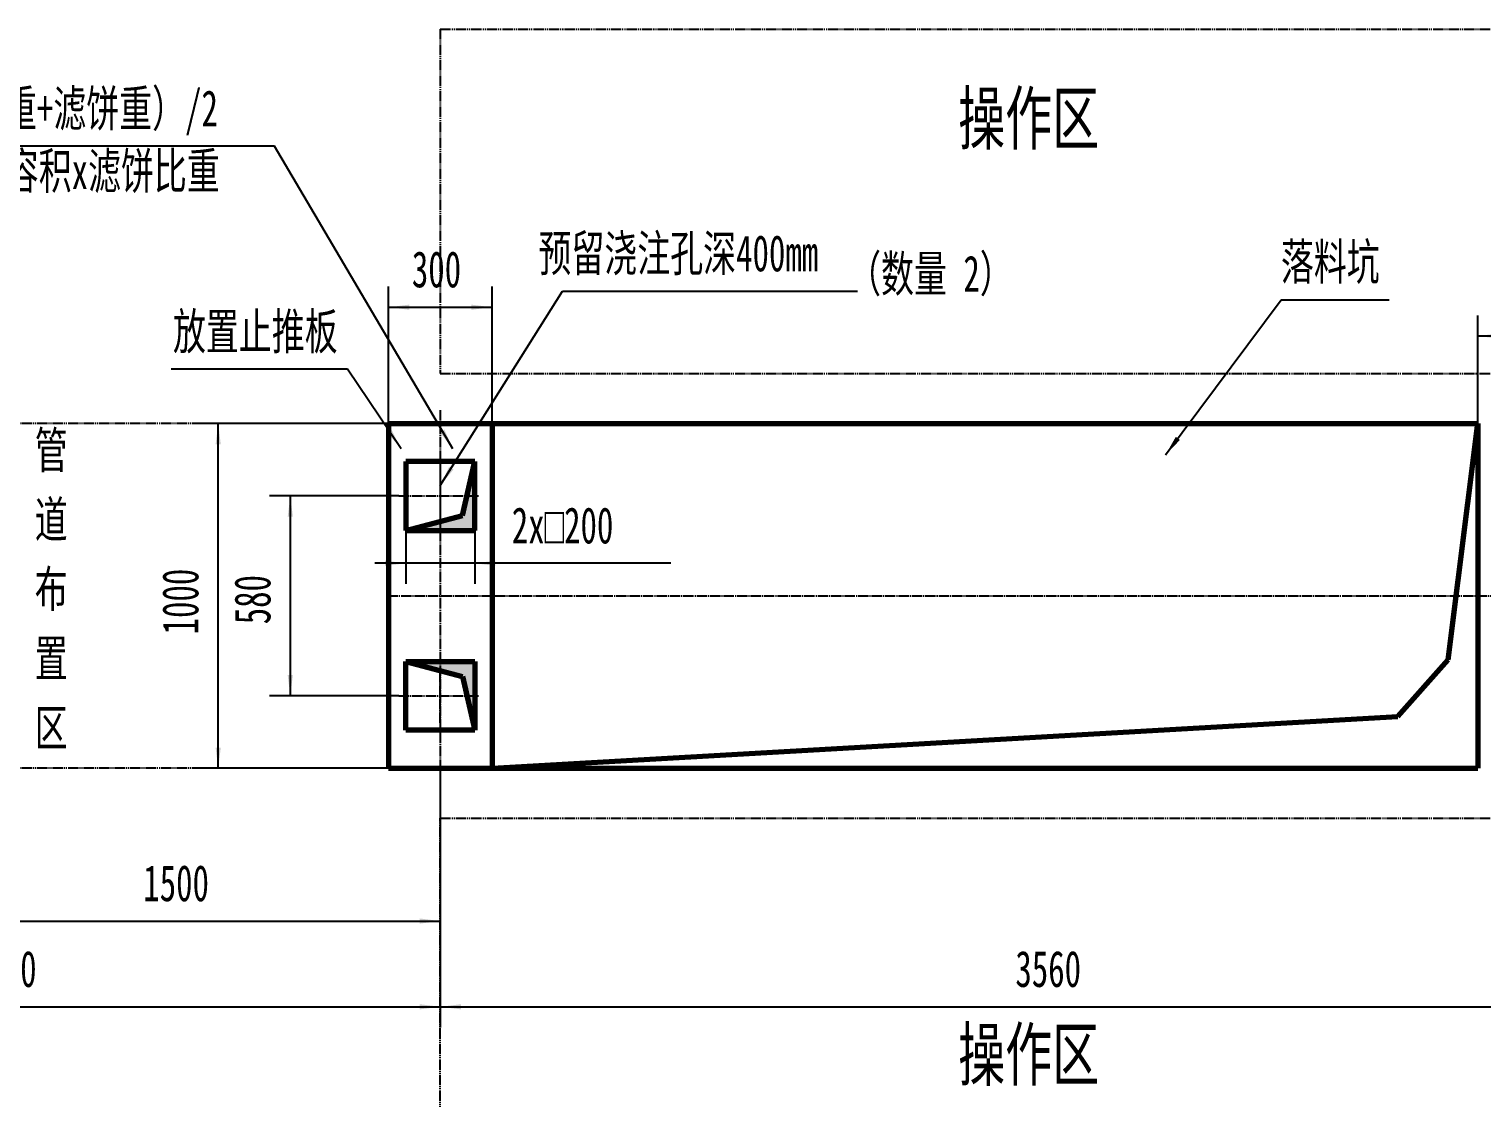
# Model space of a CAD drawing. Header units: millimetres. Extents: x -6300 to 6300, y -4455 to 4455.
# Drawn here: x -3477 to 738, y -1450 to 1652 of the extents above; entities that cross this region are included whole.
import ezdxf

# ---------------------------------------------------------------- set-up
doc = ezdxf.new("R2010")
doc.units = ezdxf.units.MM
doc.linetypes.add('EB_DASHDOT', pattern=[39, 30, -3, 3, -3])
doc.linetypes.add('EB_DASHDOTDOT', pattern=[45, 30, -3, 3, -3, 3, -3])
for name, color, linetype, lineweight in [('CAXA0', 7, 'Continuous', 70), ('CAXA1', 1, 'EB_DASHDOT', 25), ('CAXA4', 3, 'Continuous', 25)]:
    doc.layers.add(name, color=color, linetype=linetype, lineweight=lineweight)
doc.styles.add('标准', font='', dxfattribs={"width": 0.667})
doc.styles.get('标准').set_extended_font_data('SimSun')
doc.dimstyles.new('标准', dxfattribs={"dimscale": 30, "dimtxt": 3.5, "dimasz": 2, "dimexe": 2, "dimexo": 0, "dimtad": 1, "dimdec": 0, "dimzin": 0, "dimdsep": 46, "dimtxsty": '标准', "dimcen": 0, "dimdle": 3, "dimaunit": 1, "dimazin": 2, "dimtfac": 1, "dimtmove": 0, "dimatfit": 3, "dimfxl": 0, "dimtolj": 1, "dimtzin": 0, "dimarcsym": 0})

# ---------------------------------------------------------------- blocks, each defined once
blk = doc.blocks.new('*D38')
at = {"layer": 'CAXA4', "linetype": 'Continuous', "lineweight": 25}
for points in [[(-2283.8, -1185.6), (-2223.8, -1193.1), (-2223.8, -1178.1)], [(1276.2, -1185.6), (1216.2, -1193.1), (1216.2, -1178.1)]]:
    blk.add_hatch(color=0, dxfattribs=at).paths.add_polyline_path(points, flags=0)
at = {"layer": 'CAXA4', "color": 0, "linetype": 'Continuous', "lineweight": 25}
for p, q in [((-2283.8, -493.1), (-2283.8, -1245.6)), ((1276.2, -596.1), (1276.2, -1245.6)), ((-2283.8, -1185.6), (1276.2, -1185.6))]:
    blk.add_line(p, q, dxfattribs=at)
at = {"layer": 'CAXA4', "color": 0, "linetype": 'Continuous', "lineweight": 25, "insert": (-615.5, -1023), "char_height": 105, "attachment_point": 1, "style": '标准'}
blk.add_mtext('\\fSimSun|b0|i0|p34;3560', dxfattribs=at)
blk = doc.blocks.new('*D39')
at = {"layer": 'CAXA4', "linetype": 'Continuous', "lineweight": 25}
for points in [[(-2719, 296.9), (-2726.5, 236.9), (-2711.5, 236.9)], [(-2719, -283.1), (-2726.5, -223.1), (-2711.5, -223.1)]]:
    blk.add_hatch(color=0, dxfattribs=at).paths.add_polyline_path(points, flags=0)
at = {"layer": 'CAXA4', "color": 0, "linetype": 'Continuous', "lineweight": 25}
for p, q in [((-2404.2, 296.9), (-2779, 296.9)), ((-2719, 296.9), (-2719, -283.1)), ((-2404.2, -283.1), (-2779, -283.1))]:
    blk.add_line(p, q, dxfattribs=at)
at = {"layer": 'CAXA4', "color": 0, "linetype": 'Continuous', "lineweight": 25, "insert": (-2881.6, -75.5), "char_height": 105, "attachment_point": 1, "rotation": 90, "style": '标准'}
blk.add_mtext('\\fSimSun|b0|i0|p34;580', dxfattribs=at)
blk = doc.blocks.new('*D40')
at = {"layer": 'CAXA4', "linetype": 'Continuous', "lineweight": 25}
for points in [[(-2928.1, 506.9), (-2920.6, 446.9), (-2935.6, 446.9)], [(-2928.1, -493.1), (-2920.6, -433.1), (-2935.6, -433.1)]]:
    blk.add_hatch(color=0, dxfattribs=at).paths.add_polyline_path(points, flags=0)
at = {"layer": 'CAXA4', "color": 0, "linetype": 'Continuous', "lineweight": 25}
for p, q in [((-2433.8, 506.9), (-2988.1, 506.9)), ((-2928.1, -493.1), (-2928.1, 506.9)), ((-2433.8, -493.1), (-2988.1, -493.1))]:
    blk.add_line(p, q, dxfattribs=at)
at = {"layer": 'CAXA4', "color": 0, "linetype": 'Continuous', "lineweight": 25, "insert": (-3090.7, -104.8), "char_height": 105, "attachment_point": 1, "rotation": 90, "style": '标准'}
blk.add_mtext('\\fSimSun|b0|i0|p34;1000', dxfattribs=at)
blk = doc.blocks.new('*D41')
at = {"layer": 'CAXA4', "linetype": 'Continuous', "lineweight": 25}
for points in [[(726.2, 761), (786.2, 768.5), (786.2, 753.5)], [(1126.2, 761), (1066.2, 768.5), (1066.2, 753.5)]]:
    blk.add_hatch(color=0, dxfattribs=at).paths.add_polyline_path(points, flags=0)
at = {"layer": 'CAXA4', "color": 0, "linetype": 'Continuous', "lineweight": 25}
for p, q in [((726.2, 506.9), (726.2, 821)), ((1126.2, 506.9), (1126.2, 821)), ((1126.2, 761), (726.2, 761))]:
    blk.add_line(p, q, dxfattribs=at)
at = {"layer": 'CAXA4', "color": 0, "linetype": 'Continuous', "lineweight": 25, "insert": (843.7, 923.6), "char_height": 105, "attachment_point": 1, "style": '标准'}
blk.add_mtext('\\fSimSun|b0|i0|p34;400', dxfattribs=at)
blk = doc.blocks.new('*D43')
at = {"layer": 'CAXA4', "linetype": 'Continuous', "lineweight": 25}
blk.add_hatch(color=0, dxfattribs=at).paths.add_polyline_path([(-2283.8, 326.9), (-2245.6, 373.7), (-2258.3, 381.7)], flags=0)
at = {"layer": 'CAXA4', "color": 0, "linetype": 'Continuous', "lineweight": 25}
for p, q in [((-2283.8, 326.9), (-1929.5, 891.2)), ((-1929.5, 891.2), (-1073, 891.2))]:
    blk.add_line(p, q, dxfattribs=at)
at = {"layer": 'CAXA4', "color": 0, "linetype": 'Continuous', "lineweight": 25, "insert": (-1998.8, 1053.8), "char_height": 105, "attachment_point": 1, "style": '标准'}
blk.add_mtext('\\fSimSun|b0|i0|p34;预留浇注孔深400mm', dxfattribs=at)
blk = doc.blocks.new('*D44')
at = {"layer": 'CAXA4', "linetype": 'Continuous', "lineweight": 25}
for points in [[(-2383.8, 101.5), (-2443.8, 109), (-2443.8, 94)], [(-2183.8, 101.5), (-2123.8, 109), (-2123.8, 94)]]:
    blk.add_hatch(color=0, dxfattribs=at).paths.add_polyline_path(points, flags=0)
at = {"layer": 'CAXA4', "color": 0, "linetype": 'Continuous', "lineweight": 25}
for p, q in [((-2383.8, 196.9), (-2383.8, 41.5)), ((-2183.8, 196.9), (-2183.8, 41.5)), ((-1615.4, 101.5), (-2473.8, 101.5))]:
    blk.add_line(p, q, dxfattribs=at)
at = {"layer": 'CAXA4', "color": 0, "linetype": 'Continuous', "lineweight": 25, "insert": (-2076.5, 264.1), "char_height": 105, "attachment_point": 1, "style": '标准'}
blk.add_mtext('\\fSimSun|b0|i0|p34;2x{\\Fgdt;o}200', dxfattribs=at)
blk = doc.blocks.new('*D45')
at = {"layer": 'CAXA4', "linetype": 'Continuous', "lineweight": 25}
blk.add_hatch(color=0, dxfattribs=at).paths.add_polyline_path([(-2397.3, 433.5), (-2424.5, 487.5), (-2437, 479.1)], flags=0)
at = {"layer": 'CAXA4', "color": 0, "linetype": 'Continuous', "lineweight": 25}
for p, q in [((-2552.6, 664.4), (-3064.5, 664.4)), ((-2397.3, 433.5), (-2552.6, 664.4))]:
    blk.add_line(p, q, dxfattribs=at)
at = {"layer": 'CAXA4', "color": 0, "linetype": 'Continuous', "lineweight": 25, "insert": (-3059.2, 827), "char_height": 105, "attachment_point": 1, "style": '标准'}
blk.add_mtext('\\fSimSun|b0|i0|p34;放置止推板', dxfattribs=at)
blk = doc.blocks.new('*D46')
at = {"layer": 'CAXA4', "linetype": 'Continuous', "lineweight": 25}
for points in [[(-2433.8, 844.7), (-2373.8, 837.2), (-2373.8, 852.2)], [(-2133.8, 844.7), (-2193.8, 837.2), (-2193.8, 852.2)]]:
    blk.add_hatch(color=0, dxfattribs=at).paths.add_polyline_path(points, flags=0)
at = {"layer": 'CAXA4', "color": 0, "linetype": 'Continuous', "lineweight": 25}
for p, q in [((-2433.8, 506.9), (-2433.8, 904.7)), ((-2133.8, 506.9), (-2133.8, 904.7)), ((-2433.8, 844.7), (-2133.8, 844.7))]:
    blk.add_line(p, q, dxfattribs=at)
at = {"layer": 'CAXA4', "color": 0, "linetype": 'Continuous', "lineweight": 25, "insert": (-2366.3, 1007.3), "char_height": 105, "attachment_point": 1, "style": '标准'}
blk.add_mtext('\\fSimSun|b0|i0|p34;300', dxfattribs=at)
blk = doc.blocks.new('*D47')
at = {"layer": 'CAXA4', "linetype": 'Continuous', "lineweight": 25}
for points in [[(-4783.8, -1185.6), (-4723.8, -1193.1), (-4723.8, -1178.1)], [(-2283.8, -1185.6), (-2343.8, -1193.1), (-2343.8, -1178.1)]]:
    blk.add_hatch(color=0, dxfattribs=at).paths.add_polyline_path(points, flags=0)
at = {"layer": 'CAXA4', "color": 0, "linetype": 'Continuous', "lineweight": 25}
for p, q in [((-4783.8, -596.1), (-4783.8, -1245.6)), ((-2283.8, -596.1), (-2283.8, -1245.6)), ((-4783.8, -1185.6), (-2283.8, -1185.6))]:
    blk.add_line(p, q, dxfattribs=at)
at = {"layer": 'CAXA4', "color": 0, "linetype": 'Continuous', "lineweight": 25, "insert": (-3645.5, -1023), "char_height": 105, "attachment_point": 1, "style": '标准'}
blk.add_mtext('\\fSimSun|b0|i0|p34;2500', dxfattribs=at)
blk = doc.blocks.new('*D191')
at = {"layer": 'CAXA4', "linetype": 'Continuous', "lineweight": 25}
for points in [[(-3783.8, -936.7), (-3723.8, -944.2), (-3723.8, -929.2)], [(-2283.8, -936.7), (-2343.8, -944.2), (-2343.8, -929.2)]]:
    blk.add_hatch(color=0, dxfattribs=at).paths.add_polyline_path(points, flags=0)
at = {"layer": 'CAXA4', "color": 0, "linetype": 'Continuous', "lineweight": 25}
for p, q in [((-3783.8, -493.1), (-3783.8, -996.7)), ((-2283.8, -596.1), (-2283.8, -996.7)), ((-3783.8, -936.7), (-2283.8, -936.7))]:
    blk.add_line(p, q, dxfattribs=at)
at = {"layer": 'CAXA4', "color": 0, "linetype": 'Continuous', "lineweight": 25, "insert": (-3145.5, -774.1), "char_height": 105, "attachment_point": 1, "style": '标准'}
blk.add_mtext('\\fSimSun|b0|i0|p34;1500', dxfattribs=at)
blk = doc.blocks.new('*D202')
at = {"layer": 'CAXA4', "linetype": 'Continuous', "lineweight": 25}
blk.add_hatch(color=0, dxfattribs=at).paths.add_polyline_path([(-180, 415.8), (-138.1, 459.4), (-150.1, 468.4)], flags=0)
at = {"layer": 'CAXA4', "color": 0, "linetype": 'Continuous', "lineweight": 25}
for p, q in [((-180, 415.8), (155.9, 866.5)), ((155.9, 866.5), (469, 866.5))]:
    blk.add_line(p, q, dxfattribs=at)
at = {"layer": 'CAXA4', "color": 0, "linetype": 'Continuous', "lineweight": 25, "insert": (154.9, 1029.1), "char_height": 105, "attachment_point": 1, "style": '标准'}
blk.add_mtext('\\fSimSun|b0|i0|p34;落料坑', dxfattribs=at)
blk = doc.blocks.new('*D208')
at = {"layer": 'CAXA4', "linetype": 'Continuous', "lineweight": 25}
blk.add_hatch(color=0, dxfattribs=at).paths.add_polyline_path([(-2247.8, 433.9), (-2271.8, 489.4), (-2284.8, 481.8)], flags=0)
at = {"layer": 'CAXA4', "color": 0, "linetype": 'Continuous', "lineweight": 25}
for p, q in [((-2765.1, 1311.6), (-4080.2, 1311.6)), ((-2247.8, 433.9), (-2765.1, 1311.6))]:
    blk.add_line(p, q, dxfattribs=at)
at = {"layer": 'CAXA4', "color": 0, "linetype": 'Continuous', "lineweight": 25, "char_height": 105, "attachment_point": 1, "style": '标准'}
for s, insert in [('\\fSimSun|b0|i0|p34;承重=（整机重+滤饼重）/2', (-4074.9, 1474.2)), ('\\fSimSun|b0|i0|p34;滤饼重=滤室容积x滤饼比重', (-4069.7, 1292.8))]:
    blk.add_mtext(s, dxfattribs=dict(at, insert=insert))

msp = doc.modelspace()

# ---------------------------------------------------------------- hatches: boundary and pattern name
at = {"layer": 'CAXA0', "linetype": 'Continuous', "lineweight": 25}
h = msp.add_hatch(color=256, dxfattribs=at)
h.paths.add_polyline_path([(-2383.8, 196.9), (-2283.8, 196.9), (-2283.8, 223.4)], flags=0)
h.paths.add_polyline_path([(-2283.8, 196.9), (-2183.8, 196.9), (-2183.8, 296.9), (-2206.3, 296.9), (-2219, 240.6), (-2283.8, 223.4)], flags=0)
h.paths.add_polyline_path([(-2206.3, 296.9), (-2183.8, 296.9), (-2183.8, 396.9)], flags=0)
h = msp.add_hatch(color=256, dxfattribs=at)
h.paths.add_polyline_path([(-2383.8, -183.1), (-2283.8, -183.1), (-2283.8, -209.6)], flags=0)
h.paths.add_polyline_path([(-2283.8, -183.1), (-2183.8, -183.1), (-2183.8, -283.1), (-2206.3, -283.1), (-2219, -226.8), (-2283.8, -209.6)], flags=0)
h.paths.add_polyline_path([(-2206.3, -283.1), (-2183.8, -283.1), (-2183.8, -383.1)], flags=0)

# ---------------------------------------------------------------- linework, layer by layer
at = {"layer": 'CAXA0', "color": 2, "linetype": 'EB_DASHDOTDOT', "lineweight": 25}
for p, q in [((-2283.8, 1651.9), (-2283.8, 651.9)), ((-2283.8, 1651.9), (1276.2, 1651.9)), ((-2283.8, 651.9), (1276.2, 651.9)), ((-2433.8, 506.9), (-4783.8, 506.9)), ((-2433.8, -493.1), (-4783.8, -493.1)), ((-2283.8, -1638.1), (-2283.8, -638.1)), ((-2283.8, -638.1), (1276.2, -638.1))]:
    msp.add_line(p, q, dxfattribs=at)
at = {"layer": 'CAXA0'}
for p, q in [((-2433.8, 506.9), (726.2, 506.9)), ((640.1, -179), (726.2, 506.9)), ((726.2, 506.9), (726.2, -493.1)), ((-2383.8, 396.9), (-2383.8, 196.9)), ((-2183.8, 396.9), (-2383.8, 396.9)), ((-2219, 240.6), (-2183.8, 396.9)), ((-2183.8, 196.9), (-2183.8, 396.9)), ((-2383.8, 196.9), (-2219, 240.6)), ((-2383.8, 196.9), (-2183.8, 196.9)), ((-2383.8, -183.1), (-2219, -226.8)), ((-2383.8, -183.1), (-2183.8, -183.1)), ((-2383.8, -383.1), (-2383.8, -183.1)), ((-2183.8, -183.1), (-2183.8, -383.1)), ((494.4, -343.6), (640.1, -179)), ((-2219, -226.8), (-2183.8, -383.1)), ((-2133.8, -493.1), (494.4, -343.6)), ((-2183.8, -383.1), (-2383.8, -383.1)), ((-2433.8, -493.1), (726.2, -493.1))]:
    msp.add_line(p, q, dxfattribs=at)
at = {"layer": 'CAXA0', "linetype": 'Continuous', "lineweight": 70}
for p, q in [((-2433.8, 506.9), (-2433.8, -493.1)), ((-2133.8, 506.9), (-2133.8, -493.1))]:
    msp.add_line(p, q, dxfattribs=at)
at = {"layer": 'CAXA1', "linetype": 'EB_DASHDOT', "lineweight": 25}
for p, q in [((-2283.8, 545.9), (-2283.8, -596.1)), ((-2283.8, 374.9), (-2283.8, 218.9)), ((-2404.2, 296.9), (-2172.5, 296.9)), ((-2436.8, 6.9), (1616.2, 6.9)), ((-2283.8, -361.1), (-2283.8, -205.1)), ((-2404.2, -283.1), (-2172.5, -283.1))]:
    msp.add_line(p, q, dxfattribs=at)

# ---------------------------------------------------------------- block references
at = {"layer": 'CAXA4'}
for name in ['*D208', '*D43', '*D202', '*D45']:
    msp.add_blockref(name, (0, 0), dxfattribs=at)

# ---------------------------------------------------------------- texts
at = {"layer": 'CAXA4', "linetype": 'Continuous', "lineweight": 25, "attachment_point": 1, "style": '标准'}
for s, insert, char_height in [('\\fSimSun|b0|i0|p34;操作区', (-781.6, 1468.1), 150), ('\\fSimSun|b0|i0|p34;（数量 2）', (-1100.6, 994.5), 105), ('\\fSimSun|b0|i0|p34;管', (-3460.4, 482.5), 105), ('\\fSimSun|b0|i0|p34;道', (-3460.4, 281.1), 105), ('\\fSimSun|b0|i0|p34;布', (-3460.4, 79.7), 105), ('\\fSimSun|b0|i0|p34;置', (-3460.4, -121.7), 105), ('\\fSimSun|b0|i0|p34;区', (-3460.4, -323.1), 105), ('\\fSimSun|b0|i0|p34;操作区', (-781.6, -1248.7), 150)]:
    msp.add_mtext(s, dxfattribs=dict(at, insert=insert, char_height=char_height))

# ---------------------------------------------------------------- dimensions: what is measured, and where the dimension line sits
at = {"layer": 'CAXA4'}
for base, p1, p2, text, picture, middle in [((-2283.8, 844.7), (-2433.8, 506.9), (-2133.8, 506.9), '\\fSimSun;300', '*D46', (-2283.8, 935.3)), ((926.2, 761), (1126.2, 506.9), (726.2, 506.9), '\\fSimSun;400', '*D41', (926.2, 851.7)), ((-1859.9, 101.5), (-2183.8, 196.9), (-2383.8, 196.9), '\\fSimSun;2x{\\Fgdt;o}200', '*D44', (-1848.5, 192.2)), ((-503.8, -1185.6), (-2283.8, -493.1), (1276.2, -596.1), '\\fSimSun;3560', '*D38', (-503.8, -1095)), ((-3533.8, -1185.6), (-4783.8, -596.1), (-2283.8, -596.1), '\\fSimSun;2500', '*D47', (-3533.8, -1095))]:
    dim = msp.add_linear_dim(base=base, p1=p1, p2=p2, text=text, dimstyle='标准', dxfattribs=at)
    dim.commit()
    dim.dimension.update_dxf_attribs({"geometry": picture, "text_midpoint": middle})
for base, p1, p2, angle, text, picture, middle in [((-2928.1, 6.9), (-2433.8, -493.1), (-2433.8, 506.9), 90, '\\fSimSun;1000', '*D40', (-3018.8, 6.9)), ((-2719, 6.9), (-2404.2, 296.9), (-2404.2, -283.1), 90, '\\fSimSun;580', '*D39', (-2809.7, 6.9)), ((-3033.8, -936.7), (-3783.8, -493.1), (-2283.8, -596.1), 0, '\\fSimSun;1500', '*D191', (-3033.8, -846))]:
    dim = msp.add_linear_dim(base=base, p1=p1, p2=p2, angle=angle, text=text, dimstyle='标准', dxfattribs=at)
    dim.commit()
    dim.dimension.update_dxf_attribs({"geometry": picture, "text_midpoint": middle})

doc.saveas('drawing.dxf')
